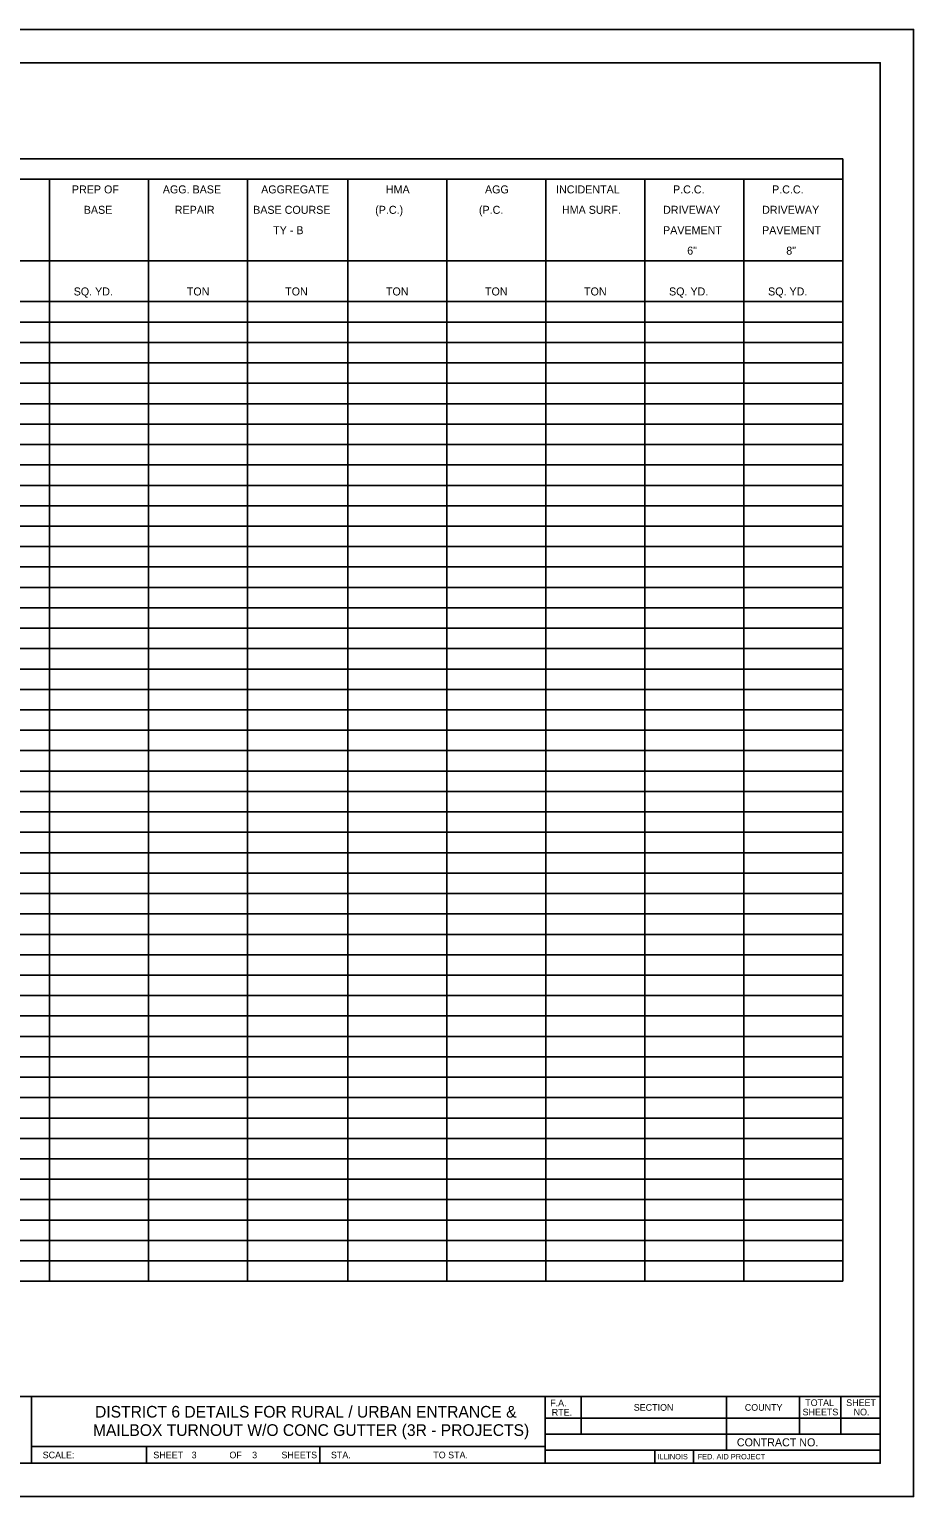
# Model space of a CAD drawing. Extents: x 69745 to 71785, y 66535 to 66975.
# Drawn here: x 71519.9 to 71785, y 66534.8 to 66974.8 of the extents above; entities that cross this region are included whole.
import ezdxf

# ---------------------------------------------------------------- set-up
doc = ezdxf.new("R2010")
doc.units = 0
for name, color, linetype in [('Alignment_PR_50 Scale Notation', 7, 'Continuous'), ('Level 48', 7, 'Continuous'), ('Sheets_50 Reference Boundary', 7, 'Continuous'), ('Sheets_General Details', 7, 'Continuous'), ('Sheets_Printer Plotting Border', 7, 'Continuous'), ('Utilities_PR_Notes', 7, 'Continuous')]:
    doc.layers.add(name, color=color, linetype=linetype)

msp = doc.modelspace()

# ---------------------------------------------------------------- linework, layer by layer
at = {"layer": 'Level 48'}
msp.add_lwpolyline([(71105.03, 66974.85), (71785.03, 66974.85), (71785.03, 66534.85), (71105.03, 66534.85)], close=True, dxfattribs=at)
at = {"layer": 'Sheets_50 Reference Boundary'}
msp.add_lwpolyline([(71145.03, 66964.85), (71775.03, 66964.85), (71775.03, 66564.85), (71145.03, 66564.85)], close=True, dxfattribs=at)
at = {"layer": 'Sheets_General Details'}
for p, q in [((71785.03, 66974.85), (71105.03, 66974.85)), ((71785.03, 66534.85), (71785.03, 66974.85)), ((71145.03, 66564.85), (71775.03, 66564.85)), ((71520.52, 66564.85), (71520.52, 66544.85)), ((71674.52, 66564.85), (71674.52, 66544.85)), ((71685.32, 66564.85), (71685.32, 66553.55)), ((71728.92, 66564.85), (71728.92, 66548.75)), ((71750.76, 66564.85), (71750.76, 66553.55)), ((71763.18, 66564.85), (71763.18, 66553.55)), ((71674.52, 66558.35), (71775.03, 66558.35)), ((71674.52, 66553.55), (71775.03, 66553.55)), ((71520.52, 66549.85), (71674.52, 66549.85)), ((71555.03, 66549.85), (71555.03, 66544.85)), ((71607.03, 66549.85), (71607.03, 66544.85)), ((71674.52, 66548.75), (71775.03, 66548.75)), ((71707.46, 66548.75), (71707.46, 66544.85)), ((71719.06, 66548.75), (71719.06, 66544.85)), ((71785.03, 66534.85), (71105.03, 66534.85))]:
    msp.add_line(p, q, dxfattribs=at)
msp.add_lwpolyline([(71145.03, 66964.85), (71775.03, 66964.85), (71775.03, 66544.85), (71145.03, 66544.85)], close=True, dxfattribs=at)
at = {"layer": 'Sheets_Printer Plotting Border'}
msp.add_lwpolyline([(71105.03, 66534.85), (71785.03, 66534.85), (71785.03, 66974.85), (71105.03, 66974.85)], close=True, dxfattribs=at)
at = {"layer": 'Utilities_PR_Notes'}
for p, q in [((71150.88, 66936.03), (71763.84, 66936.03)), ((71763.84, 66599.43), (71763.84, 66936.03)), ((71150.88, 66929.91), (71763.84, 66929.91)), ((71525.94, 66599.43), (71525.94, 66929.91)), ((71555.64, 66599.43), (71555.64, 66929.91)), ((71585.34, 66599.43), (71585.34, 66929.91)), ((71615.34, 66599.43), (71615.34, 66929.91)), ((71645.04, 66599.43), (71645.04, 66929.91)), ((71674.74, 66599.43), (71674.74, 66929.91)), ((71704.44, 66599.43), (71704.44, 66929.91)), ((71734.14, 66599.43), (71734.14, 66929.91)), ((71150.88, 66905.43), (71763.84, 66905.43)), ((71150.88, 66893.19), (71763.84, 66893.19)), ((71150.88, 66887.07), (71763.84, 66887.07)), ((71150.88, 66880.95), (71763.84, 66880.95)), ((71150.88, 66874.83), (71763.84, 66874.83)), ((71150.88, 66868.71), (71763.84, 66868.71)), ((71150.88, 66862.59), (71763.84, 66862.59)), ((71150.88, 66856.47), (71763.84, 66856.47)), ((71150.88, 66850.35), (71763.84, 66850.35)), ((71150.88, 66844.23), (71763.84, 66844.23)), ((71150.88, 66838.11), (71763.84, 66838.11)), ((71150.88, 66831.99), (71763.84, 66831.99)), ((71150.88, 66825.87), (71763.84, 66825.87)), ((71150.88, 66819.75), (71763.84, 66819.75)), ((71150.88, 66813.63), (71763.84, 66813.63)), ((71150.88, 66807.51), (71763.84, 66807.51)), ((71150.88, 66801.39), (71763.84, 66801.39)), ((71150.88, 66795.27), (71763.84, 66795.27)), ((71150.88, 66789.15), (71763.84, 66789.15)), ((71150.88, 66783.03), (71763.84, 66783.03)), ((71150.88, 66776.91), (71763.84, 66776.91)), ((71150.88, 66770.79), (71763.84, 66770.79)), ((71150.88, 66764.67), (71763.84, 66764.67)), ((71150.88, 66758.55), (71763.84, 66758.55)), ((71150.88, 66752.43), (71763.84, 66752.43)), ((71150.88, 66746.31), (71763.84, 66746.31)), ((71150.88, 66740.19), (71763.84, 66740.19)), ((71150.88, 66734.07), (71763.84, 66734.07)), ((71150.88, 66727.95), (71763.84, 66727.95)), ((71150.88, 66721.83), (71763.84, 66721.83)), ((71150.88, 66715.71), (71763.84, 66715.71)), ((71150.88, 66709.59), (71763.84, 66709.59)), ((71150.88, 66703.47), (71763.84, 66703.47)), ((71150.88, 66697.35), (71763.84, 66697.35)), ((71150.88, 66691.23), (71763.84, 66691.23)), ((71150.88, 66685.11), (71763.84, 66685.11)), ((71150.88, 66678.99), (71763.84, 66678.99)), ((71150.88, 66672.87), (71763.84, 66672.87)), ((71150.88, 66666.75), (71763.84, 66666.75)), ((71150.88, 66660.63), (71763.84, 66660.63)), ((71150.88, 66654.51), (71763.84, 66654.51)), ((71150.88, 66648.39), (71763.84, 66648.39)), ((71150.88, 66642.27), (71763.84, 66642.27)), ((71150.88, 66636.15), (71763.84, 66636.15)), ((71150.88, 66630.03), (71763.84, 66630.03)), ((71150.88, 66623.91), (71763.84, 66623.91)), ((71150.88, 66617.79), (71763.84, 66617.79)), ((71150.88, 66611.67), (71763.84, 66611.67)), ((71150.88, 66605.55), (71763.84, 66605.55)), ((71150.88, 66599.43), (71763.84, 66599.43))]:
    msp.add_line(p, q, dxfattribs=at)

# ---------------------------------------------------------------- texts
at = {"layer": 'Alignment_PR_50 Scale Notation'}
for s, p in [('PREP OF', (71532.66, 66925.65)), ('AGG. BASE', (71559.91, 66925.65)), ('AGGREGATE', (71589.4, 66925.65)), ('HMA', (71626.79, 66925.65)), ('AGG', (71656.51, 66925.65)), ('INCIDENTAL', (71677.83, 66925.65)), ('P.C.C.', (71712.89, 66925.65)), ('P.C.C.', (71742.59, 66925.65)), ('BASE', (71536.21, 66919.53)), ('REPAIR', (71563.5, 66919.53)), ('BASE COURSE', (71587, 66919.53)), ('(P.C.)', (71623.59, 66919.53)), ('(P.C.', (71654.69, 66919.53)), ('HMA SURF.', (71679.59, 66919.53)), ('DRIVEWAY', (71709.9, 66919.53)), ('DRIVEWAY', (71739.6, 66919.53)), ('TY - B', (71592.99, 66913.41)), ('PAVEMENT', (71709.89, 66913.41)), ('PAVEMENT', (71739.59, 66913.41)), ('6"', (71717.14, 66907.29)), ('8"', (71746.84, 66907.29)), ('SQ. YD.', (71533.19, 66895.05)), ('TON', (71567.11, 66895.05)), ('TON', (71596.6, 66895.05)), ('TON', (71626.81, 66895.05)), ('TON', (71656.51, 66895.05)), ('TON', (71686.21, 66895.05)), ('SQ. YD.', (71711.69, 66895.05)), ('SQ. YD.', (71741.39, 66895.05))]:
    msp.add_text(s, height=2.4, dxfattribs=at).set_placement(p)
at = {"layer": 'Sheets_General Details'}
for s, height, p in [('F.A.  ', 2, (71676.06, 66561.95)), ('TOTAL', 2, (71752.53, 66562.02)), ('SHEET', 2, (71764.82, 66562.02)), ('DISTRICT 6 DETAILS FOR RURAL / URBAN ENTRANCE & ', 3.5, (71539.59, 66558.56)), ('RTE.', 2, (71676.53, 66559.15)), ('SECTION', 2, (71701.12, 66560.6)), ('COUNTY', 2, (71734.41, 66560.6)), ('SHEETS', 2, (71751.74, 66559.22)), ('NO.', 2, (71767.03, 66559.22)), ('MAILBOX TURNOUT W/O CONC GUTTER (3R - PROJECTS)', 3.5, (71538.97, 66553.06)), ('CONTRACT NO.      ', 2.4, (71732.03, 66549.94)), ('SCALE:          ', 2, (71523.9, 66546.35)), ('SHEET', 2, (71557.07, 66546.35)), (' 3 ', 2, (71567.81, 66546.35)), ('OF', 2, (71579.89, 66546.35)), ('3  ', 2, (71586.7, 66546.35)), ('SHEETS', 2, (71595.48, 66546.35)), ('STA.', 2, (71610.33, 66546.35)), ('TO STA.', 2, (71641, 66546.35)), ('ILLINOIS', 1.6, (71708.25, 66546.04)), ('FED. AID PROJECT', 1.6, (71720.28, 66546.04))]:
    msp.add_text(s, height=height, dxfattribs=at).set_placement(p)

doc.saveas('drawing.dxf')
